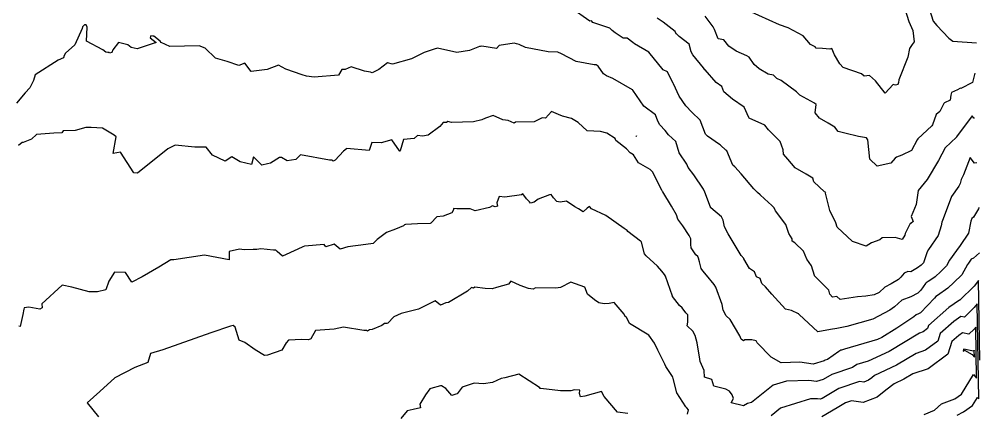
# Model space of a CAD drawing. Header units: inches. Extents: x 1412000 to 4237944, y 4931095 to 14792305.
# Drawn here: x 2824176.7 to 2824328.6, y 9862547.6 to 9862609.8 of the extents above; entities that cross this region are included whole.
import ezdxf

# ---------------------------------------------------------------- set-up
doc = ezdxf.new("R2010")
doc.units = ezdxf.units.IN
doc.header["$MEASUREMENT"] = 0

msp = doc.modelspace()

# ---------------------------------------------------------------- linework, layer by layer
for points in [[(2824328.15, 9862587.09), (2824327.75, 9862587.04), (2824327.06, 9862587.96), (2824326.04, 9862585.21), (2824325.64, 9862584.44), (2824325.49, 9862583.83), (2824325.27, 9862583.39), (2824324.11, 9862581.76), (2824322.79, 9862578.26), (2824322.6, 9862577.71), (2824322.52, 9862577.14), (2824322.04, 9862575.61), (2824320.5, 9862573.41), (2824320.29, 9862573.03), (2824319.71, 9862571.27), (2824319.33, 9862570.92), (2824318.75, 9862570.48), (2824317.7, 9862569.88), (2824317.21, 9862569.89), (2824316.63, 9862569.66), (2824316.13, 9862569.03), (2824315.73, 9862568.64), (2824314.57, 9862567.97), (2824313.61, 9862567.41), (2824312.71, 9862566.6), (2824311.93, 9862566.21), (2824310.61, 9862566.01), (2824309.28, 9862565.92), (2824306.53, 9862565.49), (2824305.98, 9862565.97), (2824305.34, 9862565.85), (2824304.91, 9862566.35), (2824304.72, 9862566.96), (2824302.56, 9862569.1), (2824302.48, 9862569.24), (2824302.46, 9862569.3), (2824302.01, 9862570.83), (2824301.28, 9862571.87), (2824300.71, 9862573.14), (2824299.36, 9862574.47), (2824298.96, 9862574.71), (2824298.92, 9862575.09), (2824298.4, 9862575.94), (2824297.93, 9862577.33), (2824296.32, 9862579.51), (2824296.09, 9862579.98), (2824295.71, 9862580.36), (2824294.59, 9862581.43), (2824293.89, 9862582.02), (2824293.48, 9862582.39), (2824292.88, 9862582.98), (2824290.89, 9862585.37), (2824289.87, 9862586.45), (2824289.54, 9862586.74), (2824288.59, 9862589), (2824288.46, 9862589.13), (2824287.59, 9862589.92), (2824287.47, 9862590.02), (2824285.53, 9862591.33), (2824285.26, 9862591.65), (2824284.4, 9862593.83), (2824283.08, 9862595.1), (2824282.14, 9862596.13), (2824281.07, 9862597.66), (2824280.2, 9862599.58), (2824280.12, 9862599.71), (2824279.44, 9862601.04), (2824279.25, 9862601.52), (2824278.52, 9862601.82), (2824276.27, 9862604.59), (2824274.02, 9862605.92), (2824273.73, 9862606.14), (2824272.85, 9862606.83), (2824272.2, 9862606.84), (2824270.97, 9862607.65), (2824270.47, 9862608.02), (2824270.1, 9862608.39), (2824267.42, 9862609.31), (2824267.23, 9862609.55), (2824266.96, 9862609.53), (2824263.94, 9862611.65)], [(2824327.82, 9862601.27), (2824327.47, 9862599.8), (2824325.58, 9862598.86), (2824325.5, 9862598.89), (2824325.47, 9862598.87), (2824325.07, 9862598.65), (2824324.15, 9862598.24), (2824324.04, 9862597.79), (2824323.91, 9862597), (2824323.04, 9862596.61), (2824322.91, 9862596.49), (2824322.28, 9862595.24), (2824321.71, 9862594.73), (2824321.15, 9862593.09), (2824321.04, 9862592.98), (2824318.81, 9862590.88), (2824318.71, 9862590.75), (2824317.82, 9862589.05), (2824316.29, 9862588.33), (2824315.41, 9862588), (2824315.2, 9862587.86), (2824314.55, 9862587.06), (2824312.39, 9862586.57), (2824311.22, 9862587.7), (2824310.89, 9862590.72), (2824310.68, 9862591.05), (2824309.45, 9862591.26), (2824307.24, 9862591.79), (2824306.19, 9862592.06), (2824305.7, 9862592.76), (2824304.62, 9862593.38), (2824303.26, 9862594.18), (2824302.57, 9862595.02), (2824302.76, 9862596.34), (2824302.46, 9862596.56), (2824300.15, 9862597.81), (2824299.61, 9862598.32), (2824297.21, 9862600.14), (2824296.51, 9862600.47), (2824295.98, 9862600.95), (2824295.15, 9862601.13), (2824293.74, 9862601.99), (2824292.93, 9862602.67), (2824292.12, 9862603.84), (2824291.79, 9862604.02), (2824290.09, 9862604.76), (2824288.93, 9862605.56), (2824288.12, 9862606.56), (2824287.23, 9862606.72), (2824286.67, 9862608.18), (2824286.58, 9862608.39), (2824286.43, 9862608.6), (2824285.21, 9862610.31)], [(2824316.71, 9862611.63), (2824317.4, 9862609.46), (2824318, 9862608.03), (2824318.22, 9862606.27), (2824317.89, 9862605.81), (2824317.49, 9862605.21), (2824317.22, 9862603.84), (2824315.79, 9862600.22), (2824315.76, 9862599.8), (2824315.62, 9862599.48), (2824315.26, 9862599.38), (2824314.93, 9862599.49), (2824313.63, 9862598.14), (2824312.12, 9862600.08), (2824311.14, 9862600.94), (2824310.32, 9862600.83), (2824309.9, 9862601.17), (2824307, 9862602.18), (2824306.48, 9862602.77), (2824305.61, 9862604.2), (2824305.19, 9862605.17), (2824304.87, 9862605.09), (2824303.72, 9862605.18), (2824302.71, 9862605.25), (2824302.55, 9862605.46), (2824301.85, 9862605.85), (2824300.67, 9862607.2), (2824298.32, 9862608.47), (2824296.96, 9862608.96), (2824292.04, 9862611.17)], [(2824320.61, 9862611.5), (2824321.21, 9862609.52), (2824321.82, 9862608.82), (2824323.69, 9862606.85), (2824324.34, 9862606.33), (2824328.09, 9862606.08)], [(2824328.51, 9862580), (2824328.46, 9862579.99), (2824328.42, 9862579.84), (2824327.59, 9862578.51), (2824327.35, 9862578.3), (2824327.18, 9862577.85), (2824326.83, 9862575.99), (2824326.81, 9862575.95), (2824325.48, 9862574.01), (2824324.93, 9862573.25), (2824323.81, 9862571.68), (2824323.33, 9862570.79), (2824322.45, 9862569.93), (2824321.56, 9862569.06), (2824321.34, 9862568.92), (2824320.44, 9862568.34), (2824320.14, 9862568.14), (2824320.04, 9862567.99), (2824319.3, 9862566.96), (2824318.83, 9862566.47), (2824317.7, 9862565.89), (2824316.3, 9862565.35), (2824315.13, 9862564.3), (2824314.38, 9862563.8), (2824311.69, 9862562.37), (2824307.57, 9862561.19), (2824306.01, 9862560.9), (2824304.99, 9862560.72), (2824303, 9862560.39), (2824300.03, 9862563.12), (2824299.99, 9862563.16), (2824299.97, 9862563.19), (2824299.93, 9862563.2), (2824298.84, 9862563.76), (2824297.9, 9862563.93), (2824295.73, 9862566.33), (2824294.7, 9862567.47), (2824294.13, 9862567.99), (2824293.9, 9862568.81), (2824293.3, 9862569.09), (2824293.01, 9862569.88), (2824292.19, 9862570.41), (2824291.29, 9862571.92), (2824291.29, 9862572.01), (2824291.18, 9862572.08), (2824291.14, 9862572.13), (2824291.1, 9862572.25), (2824290.9, 9862572.45), (2824289.44, 9862574.84), (2824288.82, 9862575.88), (2824288.24, 9862576.96), (2824288.02, 9862578.05), (2824287.76, 9862578.58), (2824286.07, 9862579.99), (2824286.03, 9862580.02), (2824286.01, 9862580.07), (2824285.11, 9862582.47), (2824284.94, 9862582.94), (2824283.41, 9862585.22), (2824282.5, 9862586.39), (2824282.27, 9862586.9), (2824281.08, 9862588.67), (2824281.07, 9862588.68), (2824281.07, 9862588.7), (2824280.57, 9862590.5), (2824279.38, 9862591.52), (2824278.87, 9862592.21), (2824278, 9862593.12), (2824277.7, 9862593.72), (2824277.31, 9862594.69), (2824275.5, 9862596.09), (2824273.76, 9862598.61), (2824273.73, 9862598.65), (2824273.71, 9862598.66), (2824270.56, 9862600.42), (2824269.56, 9862600.86), (2824269.09, 9862601.16), (2824268.27, 9862602.41), (2824267.96, 9862602.61), (2824267.65, 9862602.61), (2824264.79, 9862603.16), (2824262.49, 9862604.34), (2824261.87, 9862604.6), (2824260.38, 9862604.65), (2824256.79, 9862605.35), (2824255.8, 9862605.84), (2824255.38, 9862605.94), (2824254.97, 9862606.02), (2824252.64, 9862605.68), (2824252.17, 9862605.18), (2824249.85, 9862605.56), (2824249.64, 9862605.51), (2824249.5, 9862605.49), (2824247.94, 9862604.9), (2824245.94, 9862604.56), (2824242.84, 9862605.22), (2824242.33, 9862605.08), (2824240.76, 9862604.55), (2824238.78, 9862603.56), (2824235.77, 9862602.71), (2824234.97, 9862602.9), (2824233.58, 9862601.87), (2824232.55, 9862601.34), (2824232.26, 9862601.45), (2824231.33, 9862601.59), (2824229.21, 9862602.29), (2824228.29, 9862601.86), (2824227.72, 9862601.87), (2824227.19, 9862600.99), (2824223.36, 9862600.66), (2824222.17, 9862600.83), (2824221.47, 9862601), (2824218.91, 9862601.93), (2824217.74, 9862602.58), (2824215.92, 9862601.89), (2824213.39, 9862601.56), (2824212.41, 9862602.88), (2824211.45, 9862602.52), (2824209.59, 9862603.11), (2824207.79, 9862603.66), (2824206.14, 9862605.27), (2824205.19, 9862605.6), (2824200.54, 9862605.53), (2824199.15, 9862606.15), (2824199.04, 9862606.34), (2824198.02, 9862607.13), (2824197.86, 9862607.13), (2824197.55, 9862607.21), (2824197.42, 9862606.9), (2824198.37, 9862606.15), (2824195.36, 9862605.13), (2824194.44, 9862605.34), (2824193.89, 9862605.77), (2824192.44, 9862606.13), (2824191.51, 9862604.96), (2824191.38, 9862604.56), (2824191.03, 9862604.46), (2824190.94, 9862604.55), (2824190.73, 9862604.54), (2824190.41, 9862604.6), (2824189.94, 9862604.99), (2824187.37, 9862606.33), (2824187.5, 9862608.55), (2824187.31, 9862608.92), (2824187.08, 9862608.92), (2824186.74, 9862608.62), (2824186.69, 9862608.36), (2824185.53, 9862605.77), (2824184.05, 9862604.44), (2824183.86, 9862604.07), (2824183.75, 9862603.7), (2824182.91, 9862603.34), (2824179.26, 9862601.02), (2824178.99, 9862600.12), (2824178.43, 9862598.96), (2824177.69, 9862598.18), (2824176.31, 9862596.52)], [(2824327.78, 9862594.17), (2824327.68, 9862594.16), (2824327.41, 9862594.53), (2824324.92, 9862591.19), (2824324.92, 9862591.18), (2824323.12, 9862589.47), (2824322.09, 9862587.47), (2824322.09, 9862587.46), (2824322.08, 9862587.45), (2824320.26, 9862584.45), (2824318.87, 9862582.72), (2824318.53, 9862580.5), (2824317.73, 9862578.6), (2824318.09, 9862577.81), (2824317.72, 9862577.52), (2824317.59, 9862577.48), (2824316.82, 9862575.94), (2824316.75, 9862575.68), (2824316.31, 9862574.97), (2824315.25, 9862575.3), (2824313.18, 9862575.24), (2824312.78, 9862574.94), (2824311.47, 9862574.44), (2824310.64, 9862573.9), (2824308.46, 9862574.66), (2824306.08, 9862576.91), (2824305.82, 9862577.6), (2824304.91, 9862579.56), (2824304.21, 9862582.31), (2824304.24, 9862582.43), (2824304.16, 9862582.46), (2824304.05, 9862582.53), (2824302.39, 9862584.1), (2824302.2, 9862584.67), (2824301.16, 9862585.29), (2824299.43, 9862586.3), (2824298.27, 9862587.67), (2824297.56, 9862588.45), (2824297.5, 9862589.17), (2824297.26, 9862589.88), (2824297.03, 9862590.5), (2824295.18, 9862592.31), (2824294.6, 9862593.08), (2824292.13, 9862594.17), (2824292.07, 9862594.26), (2824291.37, 9862595.93), (2824289.52, 9862597.15), (2824288.15, 9862598.33), (2824287.84, 9862599.18), (2824286.92, 9862599.83), (2824285.16, 9862601.8), (2824285.14, 9862601.82), (2824284.92, 9862602.11), (2824283.26, 9862604.18), (2824282.99, 9862604.64), (2824282.68, 9862605.88), (2824281.09, 9862607.08), (2824280.7, 9862607.46), (2824280.58, 9862607.53), (2824280.43, 9862607.88), (2824278.57, 9862609.37), (2824277.58, 9862609.99)], [(2824328.57, 9862572.85), (2824327.61, 9862572.04), (2824327.25, 9862571.88), (2824326.81, 9862571.24), (2824326.73, 9862571.09), (2824326.7, 9862571.08), (2824326.67, 9862571.02), (2824325.77, 9862569.39), (2824324.5, 9862568.16), (2824323.57, 9862567.25), (2824321.9, 9862566.14), (2824321.63, 9862565.97), (2824321.43, 9862565.69), (2824319.22, 9862563.36), (2824318.91, 9862563.2), (2824318.52, 9862563.05), (2824318.2, 9862562.76), (2824315.5, 9862560.94), (2824313.11, 9862559.49), (2824312.42, 9862559.17), (2824307.2, 9862557.61), (2824306.72, 9862557.48), (2824306.65, 9862557.45), (2824306.34, 9862557.23), (2824304.51, 9862555.99), (2824304.14, 9862555.86), (2824303.98, 9862555.77), (2824302.25, 9862555.26), (2824300.17, 9862555.56), (2824297.19, 9862555.48), (2824295.64, 9862556.34), (2824293.42, 9862558.65), (2824293.23, 9862558.96), (2824292.55, 9862559.1), (2824291.48, 9862559.12), (2824291.22, 9862558.96), (2824290.88, 9862559.19), (2824290.66, 9862559.74), (2824289.13, 9862562.33), (2824288.53, 9862562.91), (2824288.03, 9862563.82), (2824287.89, 9862564.67), (2824286.86, 9862567.42), (2824286.63, 9862567.83), (2824285.38, 9862569.32), (2824284.79, 9862570), (2824284.54, 9862570.39), (2824284.27, 9862571.42), (2824284.12, 9862572), (2824284.04, 9862572.26), (2824283.72, 9862572.55), (2824282.98, 9862573.64), (2824282.91, 9862574.2), (2824282.92, 9862575.1), (2824282.66, 9862575.61), (2824281.64, 9862577.11), (2824280.85, 9862578.17), (2824280.63, 9862578.89), (2824279.87, 9862580.25), (2824278.47, 9862582.53), (2824278.44, 9862582.56), (2824278.44, 9862582.58), (2824278.33, 9862582.8), (2824276.86, 9862585.67), (2824276.5, 9862586.05), (2824274.62, 9862587.09), (2824273.86, 9862588.35), (2824273.32, 9862588.7), (2824272.74, 9862589.34), (2824271.08, 9862590.61), (2824270.96, 9862590.95), (2824269.64, 9862591.8), (2824268.61, 9862592.05), (2824266.55, 9862592.14), (2824265.13, 9862593.47), (2824264.04, 9862594.13), (2824262.64, 9862594.46), (2824261.99, 9862594.77), (2824260.87, 9862595.23), (2824259.96, 9862594.19), (2824259.39, 9862594.23), (2824258.14, 9862593.57), (2824255.21, 9862593.56), (2824254.97, 9862593.38), (2824254.04, 9862593.81), (2824253.19, 9862593.91), (2824251.67, 9862594.61), (2824250.45, 9862594.16), (2824249.89, 9862593.89), (2824248.57, 9862593.58), (2824245.06, 9862593.47), (2824244.48, 9862593.62), (2824244.27, 9862593.51), (2824244.13, 9862593.47), (2824243.74, 9862593.47), (2824243.24, 9862592.85), (2824241.38, 9862591.47), (2824240.48, 9862591.32), (2824239.68, 9862591.44), (2824239.2, 9862590.97), (2824237.48, 9862590.79), (2824236.96, 9862589.01), (2824236.92, 9862588.97), (2824236.88, 9862588.97), (2824236.84, 9862589.01), (2824235.65, 9862590.72), (2824233.98, 9862590.26), (2824232.48, 9862590.34), (2824232.06, 9862589.08), (2824228.53, 9862589.37), (2824228.49, 9862589.34), (2824228.47, 9862589.34), (2824228.02, 9862588.93), (2824226.71, 9862587.51), (2824226.39, 9862587.36), (2824226.21, 9862587.51), (2824225.8, 9862587.54), (2824221.18, 9862588.39), (2824220.45, 9862587.64), (2824219.12, 9862587.42), (2824218.22, 9862587.96), (2824217.91, 9862587.97), (2824216.44, 9862587.07), (2824215.99, 9862586.96), (2824215.11, 9862586.75), (2824213.77, 9862588.03), (2824213.45, 9862586.83), (2824211.65, 9862587.26), (2824210.35, 9862588.07), (2824209.31, 9862587.37), (2824207.29, 9862588.29), (2824206.28, 9862589.58), (2824204.5, 9862589.58), (2824201.41, 9862589.91), (2824200.24, 9862589.31), (2824195.44, 9862585.46), (2824194.87, 9862585.54), (2824192.73, 9862588.77), (2824191.56, 9862588.57), (2824192.08, 9862591.24), (2824191.73, 9862591.5), (2824189.88, 9862592.59), (2824188.09, 9862592.7), (2824187.26, 9862592.7), (2824185.56, 9862592.22), (2824183.67, 9862592.16), (2824183.45, 9862591.85), (2824182.21, 9862591.8), (2824179.44, 9862591.56), (2824178.67, 9862590.86), (2824177.34, 9862590.32), (2824177.19, 9862590.31), (2824176.63, 9862589.84)], [(2824274.3, 9862591.25), (2824274.34, 9862591.37), (2824274.26, 9862591.26), (2824274.3, 9862591.25)], [(2824328.6, 9862555.91), (2824328.38, 9862568.47), (2824327.72, 9862567.6), (2824325.46, 9862565.36), (2824325.41, 9862565.37), (2824323.7, 9862564.21), (2824320.51, 9862561.39), (2824320.36, 9862560.91), (2824319.63, 9862560.36), (2824319.05, 9862560.17), (2824314.28, 9862557.28), (2824310.97, 9862555.74), (2824309.16, 9862555.2), (2824308.47, 9862554.73), (2824305.22, 9862553.62), (2824303.83, 9862552.8), (2824302.8, 9862552.49), (2824301.57, 9862552.67), (2824298.02, 9862552.57), (2824295.93, 9862551.93), (2824292.49, 9862549.18), (2824291.88, 9862549.03), (2824291.23, 9862548.66), (2824289.29, 9862549.16), (2824289.64, 9862549.81), (2824289.44, 9862550.4), (2824289.05, 9862550.96), (2824288.44, 9862551.3), (2824286.56, 9862551.77), (2824286.23, 9862552.83), (2824285.06, 9862553.18), (2824285, 9862554.27), (2824284.38, 9862555.66), (2824284.32, 9862556.06), (2824283.93, 9862558.62), (2824283.62, 9862559.79), (2824283.23, 9862560.48), (2824282.36, 9862561.33), (2824282.43, 9862561.87), (2824282.44, 9862563.03), (2824282.15, 9862563.36), (2824281.53, 9862564.17), (2824281.15, 9862564.53), (2824280.03, 9862565.94), (2824280.01, 9862566), (2824278.91, 9862569.16), (2824278.74, 9862569.45), (2824278.34, 9862569.99), (2824277.67, 9862570.77), (2824275.83, 9862572.38), (2824275.57, 9862572.69), (2824275.11, 9862574.54), (2824275.09, 9862574.66), (2824274.94, 9862574.72), (2824272.98, 9862576.22), (2824272.83, 9862576.39), (2824272.4, 9862576.7), (2824269.48, 9862578.76), (2824267.23, 9862579.81), (2824266.89, 9862580.22), (2824266.55, 9862579.91), (2824265.87, 9862579.33), (2824265.14, 9862579.82), (2824264.6, 9862580.13), (2824263.25, 9862581.02), (2824262.28, 9862580.89), (2824261.75, 9862580.99), (2824261.2, 9862581.58), (2824260.81, 9862582.07), (2824260.58, 9862582.04), (2824258.76, 9862581.34), (2824258.17, 9862580.9), (2824257.57, 9862580.7), (2824257.42, 9862580.93), (2824256.94, 9862581.43), (2824256.36, 9862582.19), (2824256.17, 9862582.05), (2824253.53, 9862581.65), (2824252.61, 9862581.8), (2824252.24, 9862580.78), (2824252.35, 9862580.27), (2824251.98, 9862580.13), (2824251.54, 9862580.29), (2824251.11, 9862580.06), (2824248.84, 9862579.51), (2824248.03, 9862579.81), (2824247.09, 9862579.8), (2824245.94, 9862579.85), (2824245.42, 9862579.88), (2824245.37, 9862579.66), (2824245.11, 9862579.17), (2824243.76, 9862578.67), (2824242.77, 9862578.56), (2824241.79, 9862577.55), (2824241.71, 9862577.51), (2824239.69, 9862577.43), (2824237.81, 9862577.37), (2824237.65, 9862577.29), (2824237.47, 9862577.15), (2824236.25, 9862576.59), (2824234.82, 9862576.07), (2824233.35, 9862574.98), (2824232.68, 9862574.33), (2824231.52, 9862574.18), (2824228.71, 9862573.79), (2824227.48, 9862573.47), (2824226.55, 9862574.26), (2824225.2, 9862573.84), (2824224.95, 9862574.19), (2824221.84, 9862573.94), (2824221.57, 9862573.82), (2824220.77, 9862573.47), (2824218.34, 9862572.36), (2824217.51, 9862573.08), (2824217.3, 9862573.27), (2824216.95, 9862573.29), (2824214.92, 9862573.52), (2824214.28, 9862573.4), (2824213.73, 9862573.38), (2824212.31, 9862573.34), (2824211.58, 9862573.47), (2824209.93, 9862573.05), (2824209.92, 9862571.76), (2824206.02, 9862572.5), (2824201.18, 9862571.78), (2824200.7, 9862571.76), (2824198.81, 9862570.62), (2824196.19, 9862569.05), (2824194.53, 9862568.21), (2824193.55, 9862569.76), (2824191.8, 9862569.79), (2824190.88, 9862568.4), (2824190.45, 9862566.99), (2824189.11, 9862566.7), (2824187.79, 9862566.72), (2824185.06, 9862567.44), (2824183.54, 9862567.75), (2824180.33, 9862564.82), (2824180.35, 9862564.18), (2824180.01, 9862563.97), (2824178.24, 9862564.25), (2824177.5, 9862564.15), (2824177.47, 9862563.96), (2824177.31, 9862563.12), (2824176.9, 9862561.23), (2824176.67, 9862561.25)], [(2824282.38, 9862547.35), (2824282.55, 9862548.05), (2824282.27, 9862548.34), (2824282.11, 9862548.51), (2824280.68, 9862550.7), (2824280.13, 9862553), (2824280.05, 9862553.21), (2824280, 9862553.31), (2824278.98, 9862554.86), (2824278.8, 9862555.27), (2824277.68, 9862557.44), (2824277.18, 9862558.56), (2824276.26, 9862559.84), (2824273.22, 9862561.67), (2824272.75, 9862562.7), (2824272.55, 9862562.8), (2824272.39, 9862563.14), (2824270.82, 9862565.01), (2824270.03, 9862564.85), (2824269.24, 9862564.78), (2824268.39, 9862564.98), (2824267.7, 9862565.44), (2824266.59, 9862566.32), (2824266.15, 9862567.41), (2824263.92, 9862568.2), (2824262.3, 9862567.36), (2824261.58, 9862567.26), (2824258.35, 9862567.34), (2824258, 9862567.14), (2824257.26, 9862567.24), (2824255.92, 9862567.71), (2824254.47, 9862568.39), (2824254.1, 9862567.92), (2824252.18, 9862567.39), (2824251.53, 9862567.18), (2824250.41, 9862567.23), (2824248.78, 9862567.44), (2824248.55, 9862567.25), (2824248.22, 9862567.36), (2824247.63, 9862566.78), (2824244.63, 9862565.03), (2824244.2, 9862564.98), (2824243.35, 9862564.58), (2824242.49, 9862565.26), (2824239.86, 9862563.93), (2824237.1, 9862563.28), (2824235.98, 9862562.76), (2824234.99, 9862561.74), (2824234.86, 9862561.71), (2824234.5, 9862561.7), (2824234.09, 9862561.35), (2824232.55, 9862560.72), (2824232.09, 9862560.69), (2824231.8, 9862560.45), (2824231.67, 9862560.56), (2824231.23, 9862560.6), (2824228.02, 9862561.11), (2824226.52, 9862560.81), (2824223.56, 9862560.6), (2824222.85, 9862559.28), (2824222.49, 9862559.1), (2824221.39, 9862559.14), (2824219.32, 9862559.05), (2824218.93, 9862558.61), (2824218.27, 9862557.46), (2824215.99, 9862556.65), (2824215.5, 9862556.63), (2824214.06, 9862557.52), (2824212.38, 9862558.7), (2824211.5, 9862559.03), (2824210.88, 9862561.13), (2824210.56, 9862561.37), (2824210.12, 9862561.28), (2824207.02, 9862560.2), (2824199.45, 9862557.53), (2824197.47, 9862556.94), (2824197.05, 9862555.54), (2824194.99, 9862554.71), (2824191.86, 9862553.08), (2824189.5, 9862550.93), (2824187.45, 9862549.12), (2824189.29, 9862546.91)], [(2824325.01, 9862547.19), (2824326.01, 9862547.72), (2824327.44, 9862548.69), (2824328.23, 9862549.98), (2824328.43, 9862549.75), (2824328.17, 9862564.8), (2824327.72, 9862564.2), (2824326.17, 9862562.67), (2824325.63, 9862562.79), (2824324.49, 9862562.01), (2824322.35, 9862560.12), (2824321.95, 9862558.87), (2824320.04, 9862557.44), (2824318.52, 9862556.93), (2824315.45, 9862555.07), (2824311.96, 9862553.44), (2824311.51, 9862553.1), (2824311.03, 9862552.71), (2824310.26, 9862552.42), (2824309.61, 9862552.51), (2824306.3, 9862551.38), (2824303.68, 9862549.82), (2824303.36, 9862549.73), (2824302.97, 9862549.78), (2824301.85, 9862549.75), (2824297.12, 9862548.29), (2824295.63, 9862547.1)], [(2824319.83, 9862547.31), (2824321.44, 9862547.99), (2824322.53, 9862549), (2824324.68, 9862549.79), (2824325.69, 9862550.48), (2824327.6, 9862553.6), (2824328.1, 9862553.06), (2824327.96, 9862561.13), (2824327.71, 9862560.81), (2824326.89, 9862559.99), (2824325.85, 9862560.2), (2824325.27, 9862559.81), (2824324.19, 9862558.86), (2824323.55, 9862556.83), (2824320.46, 9862554.51), (2824318, 9862553.7), (2824316.62, 9862552.86), (2824315.05, 9862552.13), (2824313.77, 9862551.15), (2824312.38, 9862550.04), (2824310.18, 9862549.2), (2824308.32, 9862549.46), (2824307.38, 9862549.14), (2824306.04, 9862548.34), (2824303.64, 9862546.9)], [(2824325.95, 9862557.31), (2824326.17, 9862557.48), (2824327.4, 9862556.76), (2824327.76, 9862556.36), (2824327.74, 9862557.45), (2824327.71, 9862557.41), (2824327.6, 9862557.3), (2824326.07, 9862557.62), (2824326.06, 9862557.61), (2824326.04, 9862557.59), (2824325.95, 9862557.31)], [(2824272.95, 9862547.44), (2824271.33, 9862547.67), (2824269.24, 9862550.11), (2824268.8, 9862550.95), (2824266.18, 9862550.19), (2824265.46, 9862550.07), (2824265.32, 9862550.6), (2824265.39, 9862551.16), (2824264.54, 9862551.2), (2824263.95, 9862551.03), (2824262.31, 9862551.01), (2824259.21, 9862551.38), (2824259.1, 9862551.4), (2824258.99, 9862551.56), (2824255.7, 9862553.67), (2824253.53, 9862553.07), (2824252.91, 9862552.97), (2824251.56, 9862552.37), (2824250.13, 9862552.14), (2824248.67, 9862552.22), (2824246.78, 9862551.6), (2824245.99, 9862550.57), (2824245.76, 9862550.49), (2824245.13, 9862550.29), (2824244.19, 9862551.38), (2824243.52, 9862551.83), (2824243.44, 9862551.81), (2824243.36, 9862551.8), (2824241.81, 9862551.42), (2824241.63, 9862551.36), (2824240.95, 9862550.41), (2824240.06, 9862548.9), (2824240.17, 9862548.35), (2824239.01, 9862548.06), (2824238.05, 9862547.89), (2824237.05, 9862546.67)]]:
    msp.add_lwpolyline(points)

doc.saveas('drawing.dxf')
